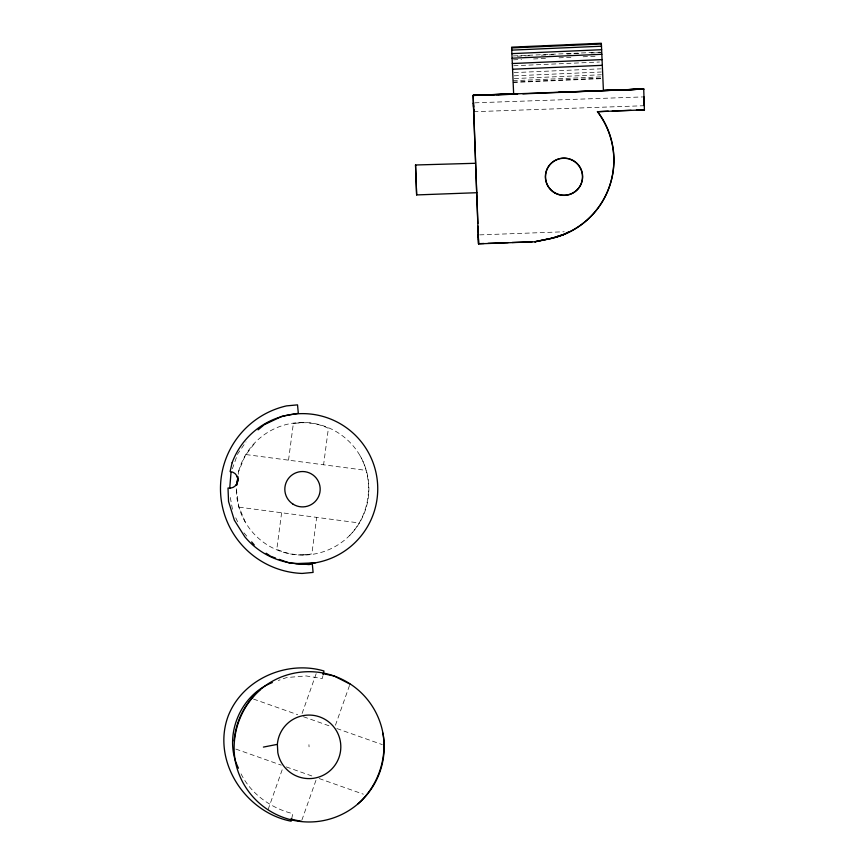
<?xml version="1.0" encoding="UTF-8"?>
<svg xmlns="http://www.w3.org/2000/svg" width="865" height="865" viewBox="0 0 865 865"><rect width="100%" height="100%" fill="white"/><g stroke="black" fill="none" stroke-linecap="round" stroke-linejoin="round"><path stroke-width="0.65" stroke-dasharray="4.33 3.24" d="M245.184 521.919L238.556 505.928L236.296 488.768L236.815 484.832M238.21 474.258L238.556 471.609L245.184 455.617L255.716 441.885M281.612 512.761L276.8 549.243C287.591 554.454 300.101 556.098 311.865 553.86L316.666 517.367M288.532 460.169L293.332 423.688C305.096 421.439 317.606 423.082 328.397 428.294L323.586 464.786M291.7 818.679L292.803 813.63C270.496 808.17 249.52 792.946 240.027 771.666M322.85 676.041L322.299 678.56L306.113 675.933L286.704 677.533L278.314 680.463M268.107 809.586L283.093 767.19M302.101 713.452L316.666 672.3M301.874 820.128L316.428 778.987M335.447 725.238L350.001 684.085M232.361 468.808L237.713 453.865L246.006 441.896M349.482 535.651C370.09 514.816 374.534 481.081 360.013 455.617M302.696 555.081L306.545 554.562M298.652 422.974L302.501 422.455M293.332 423.688L293.949 423.601M513.323 55.944L600.396 52.138M517.367 56.214L530.764 55.63M541.479 55.165L556.206 54.517M566.932 54.052L580.318 53.468M591.044 53.003L601.759 52.538M513.496 59.826L521.53 59.469M533.586 58.95L546.983 58.355M559.039 57.836L571.095 57.306M583.151 56.776L595.207 56.257M513.756 65.762L599.488 62.02M514.048 72.617L601.121 68.822M514.188 75.817L601.262 72.011M514.307 78.553L601.38 74.758M513.064 80.715L601.478 76.855M513.118 82.045L601.532 78.185M513.14 82.499L601.553 78.639M479.621 234.88L564.196 231.777M474.755 102.827L642.619 96.934M473.717 111.715L642.933 105.768M245.984 454.568L366.133 470.387M239.064 507.16L359.213 522.968M253.488 699.061L297.69 714.695M303.453 716.728L330.517 726.308M336.831 728.535L382.298 744.614M235.81 749.068L281.266 765.147M286.315 766.931L314.644 776.943M319.153 778.543L363.343 794.178M243.962 532.829L248.233 537.868M235.745 517.832L238.567 523.812M230.328 497.526L232.685 510.545M308.935 744.689L309.054 746.841M238.556 471.609A66.302 66.302 0 0 1 345.211 437.982A66.302 66.302 0 0 1 330.614 548.864A66.302 66.302 0 0 1 236.296 488.768"/><path stroke-width="1.3" d="M236.091 485.027L237.248 483.092L237.81 478.648L237.183 476.485M229.712 488.368L231.02 472.539M236.783 485.092L237.907 476.518M234.134 740.97A75.136 75.136 0 0 1 346.022 681.425A75.136 75.136 0 0 1 352.704 807.996A75.136 75.136 0 0 1 235.172 760.562C230.782 734.471 240.405 707.246 260.224 689.719M291.7 818.679L291.148 821.199C245.541 812.451 211.493 761.178 228.133 716.177C242.351 679.22 286.693 659.909 323.953 670.991L323.121 674.776M237.248 483.092L237.81 478.648M493.396 94.804L473.144 95.366L514.772 93.755L473.101 95.453L478.561 243.854L534.916 241.768M477.988 226.176L478.561 243.854L478.453 239.551M534.884 241.865L551.502 238.426A80.131 80.131 0 0 0 597.434 111.715L608.246 111.142M558.487 92.328L643.722 89.073L522.882 93.853M597.434 111.715L644.49 109.823L636.435 110.115M357.872 803.953C377.691 786.426 387.315 759.211 382.925 733.12M258.105 429.851L264.16 424.726L282.109 416.249L298.317 413.308L297.528 404.863L286.499 405.89A84.867 84.867 0 0 0 302.069 573.441L313.098 572.425L312.319 563.98L309 564.575L289.213 562.942L279.254 559.374M272.313 682.561C239.767 695.125 222.846 736.796 238.459 768.217M556.725 236.675L564.261 234.285L569.559 231.582L564.24 234.329L551.589 238.243A80.131 80.131 0 0 0 597.52 111.531M263.403 747.09L277.373 744.354A31.767 31.767 0 0 1 324.678 719.183A31.767 31.767 0 0 1 327.511 772.694A31.767 31.767 0 0 1 277.816 752.637L277.373 744.354M511.637 47.921L601.38 44.007M511.734 50.127L601.478 46.213M511.885 53.63L601.629 49.716M512.08 58.204L601.835 54.29M512.318 63.534L602.062 59.609M512.567 69.243L602.31 65.329M517.616 94.08L497.959 94.718M295.733 563.602L315.336 562.823M607.468 90.392L643.722 89.073L644.403 109.996M643.722 89.073L473.101 95.453L494.034 94.836M612.279 111.001L631.061 110.309M415.535 164.988L475.631 163.28L476.712 192.711L416.638 194.928L415.535 164.988L416.638 194.928M478.637 243.681L484 243.487M488.022 243.346L508.144 242.633M512.167 242.492L532.289 241.778M643.679 89.16L603.402 90.328L601.348 43.25L511.604 47.164L513.659 94.253L496.099 94.728M322.969 673.64L334.106 675.998L350.001 684.085M290.608 819.079L301.442 821.382M275.513 558.033L270.54 556.249L266.182 553.232M251.661 541.912L254.224 544.939M478.388 237.67L478.269 234.934L478.432 239.594M473.458 104.059L473.414 102.87L473.577 107.292M475.642 162.879L473.652 109.185M476.745 192.506L477.891 223.484M473.652 109.423L473.728 111.704L473.49 105.465M473.187 95.28L473.566 106.654M568.846 158.728A18.565 18.565 0 0 1 579.247 187.305A18.565 18.565 0 0 1 548.843 187.305A18.565 18.565 0 0 1 559.244 158.728M560.412 158.457A18.565 18.565 0 0 1 567.667 158.457M232.101 462.775L230.112 471.555A8.315 8.315 0 0 1 237.832 480.908A8.315 8.315 0 0 1 228.014 488.022L228.544 501.505L234.372 520.243L244.838 536.83A75.136 75.136 0 0 0 359.959 537.306A75.136 75.136 0 0 0 340.442 423.85A75.136 75.136 0 0 0 232.101 462.775M551.556 238.308L534.938 241.713L551.589 238.243M643.982 97.183L644.274 105.725L643.982 97.183M554.681 192.917A18.565 18.565 0 0 0 582.523 176.838A18.565 18.565 0 0 0 554.681 160.76A18.565 18.565 0 0 0 554.681 192.917M292.878 504.046A17.678 17.678 0 0 0 320.158 490.141A17.678 17.678 0 0 0 294.478 473.458A17.678 17.678 0 0 0 292.878 504.046"/></g></svg>
